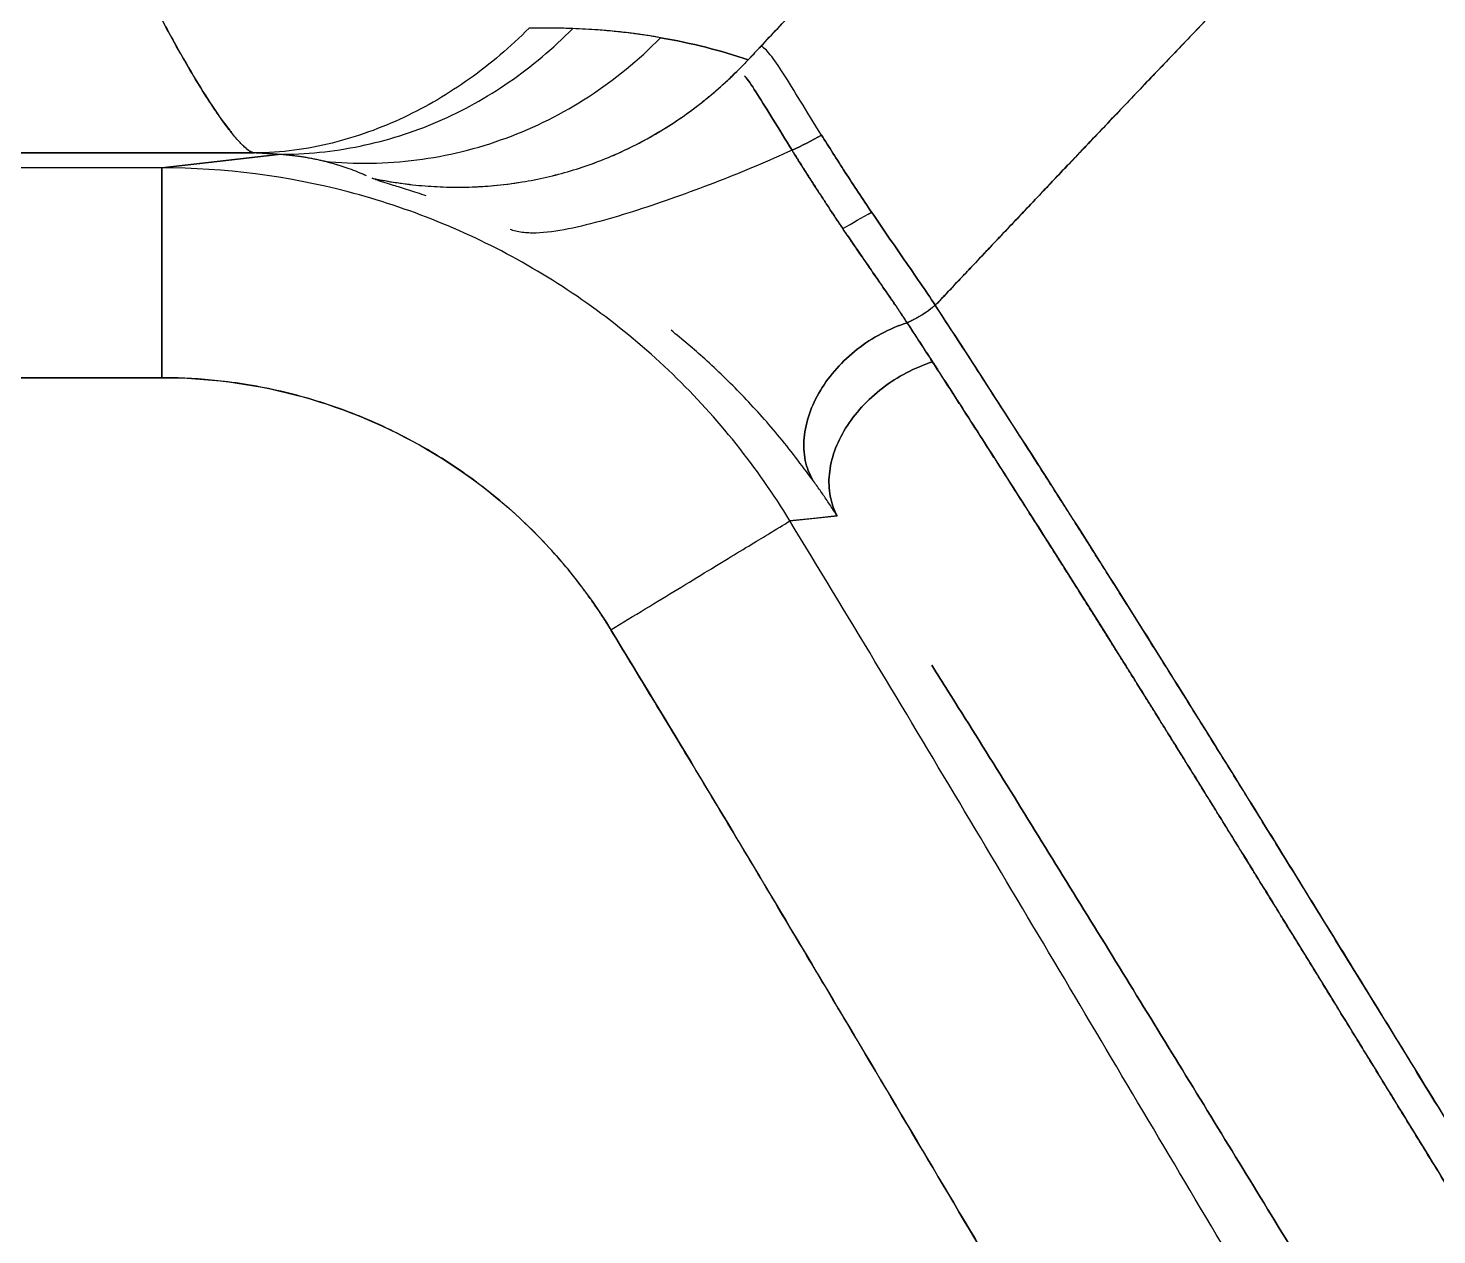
# Model space of a CAD drawing. Extents: x 956 to 1028, y 499 to 635.
# Drawn here: x 987.32 to 994.04, y 531.48 to 537.23 of the extents above; entities that cross this region are included whole.
import ezdxf

# ---------------------------------------------------------------- set-up
doc = ezdxf.new("R2010")
doc.units = 0
doc.header["$MEASUREMENT"] = 0
doc.layers.add('1', color=4, linetype='Continuous')

# ---------------------------------------------------------------- blocks, each defined once
blk = doc.blocks.new('2026 SX')
at = {"layer": '1', "color": 3}
for p, q in [((34.8589, 24.8507), (34.9193, 24.9151)), ((32.5065, 24.4067), (7.7663, 24.4067)), ((7.7663, 24.4067), (32.5065, 24.4067)), ((32.6197, 24.3998), (32.0649, 24.3353)), ((32.0649, 24.3353), (5.8275, 24.3353)), ((32.0649, 24.3353), (5.8275, 24.3353)), ((32.0649, 23.3353), (5.6537, 23.3353)), ((5.6537, 23.3353), (32.0649, 23.3353)), ((35.0575, 22.6527), (35.2822, 22.6767))]:
    blk.add_line(p, q, dxfattribs=at)
at = {"layer": '1', "color": 3, "flags": 128}
for points in [[(32.0649, 24.3353), (32.3424, 24.3675), (32.6197, 24.3998)], [(35.2822, 22.6767), (35.1699, 22.6647), (35.0575, 22.6527)]]:
    blk.add_lwpolyline(points, dxfattribs=at)
at = {"layer": '1', "color": 3}
for points, knots in [([(34.9193, 24.9151), (34.9459, 24.9434), (34.9991, 25.0001), (35.079, 25.0852), (35.1589, 25.1702), (35.2389, 25.2552), (35.3189, 25.3402), (35.399, 25.4251), (35.4792, 25.5101), (35.5593, 25.595), (35.6396, 25.6799), (35.7199, 25.7648), (35.8002, 25.8496), (35.8806, 25.9345), (35.961, 26.0193), (36.0415, 26.104), (36.122, 26.1888), (36.2026, 26.2736), (36.2832, 26.3583), (36.3639, 26.443), (36.4447, 26.5276), (36.5254, 26.6123), (36.6063, 26.6969), (36.6871, 26.7815), (36.7681, 26.8661), (36.8491, 26.9507), (36.9301, 27.0352), (37.0112, 27.1198), (37.0923, 27.2043), (37.1735, 27.2887), (37.2547, 27.3732), (37.336, 27.4576), (37.4173, 27.542), (37.4987, 27.6264), (37.5801, 27.7108), (37.6616, 27.7951), (37.954, 28.0975), (38.4588, 28.6174), (39.1791, 29.3536), (39.9025, 30.0873), (40.6298, 30.8194), (41.3608, 31.5495), (42.0951, 32.2775), (42.832, 33.0024), (43.3827, 33.54), (43.7459, 33.8929), (43.921, 34.0627), (44.0962, 34.2323), (44.2714, 34.4017), (44.4468, 34.5708), (44.6223, 34.7398), (44.7979, 34.9086), (44.9736, 35.0771), (45.1494, 35.2455), (45.3253, 35.4136), (45.5013, 35.5815), (45.6775, 35.7492), (45.8537, 35.9168), (46.03, 36.0841), (46.2064, 36.2512), (46.3829, 36.4181), (46.5006, 36.5291), (46.5595, 36.5846)], [0, 0, 0, 0, 0.0071986, 0.0143934, 0.0215847, 0.0287723, 0.0359565, 0.0431372, 0.0503145, 0.0574886, 0.0646594, 0.071827, 0.0789916, 0.0861531, 0.0933116, 0.1004672, 0.10762, 0.11477, 0.1219172, 0.1290619, 0.136204, 0.1433435, 0.1504807, 0.1576154, 0.1647479, 0.1718781, 0.1790061, 0.1861321, 0.193256, 0.2003779, 0.207498, 0.2146162, 0.2217326, 0.2288473, 0.2359604, 0.243072, 0.250182, 0.3124552, 0.3746061, 0.436681, 0.4987263, 0.5609611, 0.6232023, 0.6854967, 0.7478913, 0.7626517, 0.7774178, 0.7921901, 0.8069692, 0.8217559, 0.8365507, 0.8513541, 0.8661669, 0.8809895, 0.8958227, 0.910667, 0.9255231, 0.9403914, 0.9552727, 0.9701675, 0.9850764, 1, 1, 1, 1]), ([(35.7497, 23.6803), (35.7733, 23.7054), (35.8176, 23.7525), (35.8799, 23.8185), (35.9507, 23.8935), (36.0311, 23.9786), (36.1551, 24.1095), (36.3107, 24.274), (36.5618, 24.5387), (36.8782, 24.8712), (37.6382, 25.6673), (38.5353, 26.5982), (39.5723, 27.6624), (40.3554, 28.4601), (41.1434, 29.2568), (42.1991, 30.3163), (43.5248, 31.6321), (44.7223, 32.8032), (45.5195, 33.5756), (45.9186, 33.9609), (46.3172, 34.3442), (46.6412, 34.6547), (46.8907, 34.8931), (47.0657, 35.06), (47.2397, 35.2257), (47.3553, 35.3356), (47.413, 35.3905)], [0, 0, 0, 0, 0.006373, 0.011974, 0.016803, 0.025447, 0.033607, 0.050104, 0.067214, 0.100783, 0.134427, 0.268837, 0.335948, 0.403307, 0.470544, 0.537789, 0.672463, 0.806625, 0.840273, 0.873901, 0.907495, 0.941064, 0.955901, 0.970671, 0.985371, 1, 1, 1, 1]), ([(32.5065, 24.4067), (32.5055, 24.4068), (32.5034, 24.407), (32.5001, 24.4077), (32.4967, 24.4088), (32.4931, 24.4102), (32.4894, 24.412), (32.4855, 24.4141), (32.4784, 24.4186), (32.4674, 24.4269), (32.4458, 24.4467), (32.4137, 24.4817), (32.3677, 24.5405), (32.3133, 24.6178), (32.2518, 24.7133), (32.1823, 24.8294), (32.1091, 24.9601), (32.0293, 25.1109), (31.9626, 25.2442), (31.9056, 25.3624), (31.8642, 25.4505), (31.8215, 25.5439), (31.7651, 25.6702), (31.6985, 25.8251), (31.6387, 25.9709), (31.6002, 26.0677), (31.5778, 26.1247), (31.556, 26.1812), (31.5348, 26.2369), (31.5142, 26.2918), (31.4941, 26.346), (31.481, 26.3818), (31.4745, 26.3996)], [0, 0, 0, 0, 0.008154, 0.016314, 0.024479, 0.032649, 0.040825, 0.049007, 0.057195, 0.084837, 0.111761, 0.167529, 0.224983, 0.284146, 0.3474, 0.410052, 0.478042, 0.540351, 0.611863, 0.642067, 0.678637, 0.711805, 0.744974, 0.814619, 0.872898, 0.892001, 0.910788, 0.929261, 0.947419, 0.965261, 0.982788, 1, 1, 1, 1]), ([(31.4745, 26.3996), (31.5072, 26.3113), (31.5732, 26.1332), (31.6797, 25.8689), (31.7915, 25.6082), (31.9069, 25.3571), (32.0214, 25.125), (32.1299, 24.9209), (32.2284, 24.7503), (32.3122, 24.619), (32.3682, 24.5387), (32.3921, 24.5104), (32.397, 24.5046)], [0, 0, 0, 0, 0.105342, 0.212671, 0.324045, 0.43851, 0.55386, 0.667505, 0.776928, 0.880008, 0.97542, 1, 1, 1, 1]), ([(33.8153, 25.0012), (33.7705, 24.9564), (33.7244, 24.9139), (33.6297, 24.8333), (33.581, 24.7953), (33.4313, 24.6885), (33.3266, 24.6269), (33.1629, 24.5499), (33.1072, 24.5268), (32.9935, 24.4861), (32.9356, 24.4684), (32.8175, 24.4391), (32.7572, 24.4275), (32.634, 24.4113), (32.5711, 24.4067), (32.5065, 24.4067)], [0, 0, 0, 0, 0.125, 0.125, 0.25, 0.25, 0.5, 0.5, 0.625, 0.625, 0.75, 0.75, 0.875, 0.875, 1, 1, 1, 1]), ([(33.8153, 25.0012), (33.7705, 24.9564), (33.7244, 24.9139), (33.6297, 24.8333), (33.581, 24.7953), (33.4313, 24.6885), (33.3266, 24.6269), (33.1629, 24.5499), (33.1072, 24.5268), (32.9935, 24.4861), (32.9356, 24.4684), (32.8175, 24.4391), (32.7572, 24.4275), (32.634, 24.4113), (32.5711, 24.4067), (32.5065, 24.4067)], [0, 0, 0, 0, 0.125, 0.125, 0.25, 0.25, 0.5, 0.5, 0.625, 0.625, 0.75, 0.75, 0.875, 0.875, 1, 1, 1, 1]), ([(32.6197, 24.3997), (32.7518, 24.3998), (32.8827, 24.4131), (33.1374, 24.4656), (33.2613, 24.5048), (33.4987, 24.6072), (33.6124, 24.6705), (33.8273, 24.819), (33.9286, 24.9041), (34.0228, 24.9991)], [0, 0, 0, 0, 0.25, 0.25, 0.5, 0.5, 0.75, 0.75, 1, 1, 1, 1]), ([(32.6197, 24.3997), (32.7518, 24.3998), (32.8827, 24.4131), (33.1374, 24.4656), (33.2613, 24.5048), (33.4987, 24.6072), (33.6124, 24.6705), (33.8273, 24.819), (33.9286, 24.9041), (34.0228, 24.9991)], [0, 0, 0, 0, 0.25, 0.25, 0.5, 0.5, 0.75, 0.75, 1, 1, 1, 1]), ([(34.0228, 24.9991), (34.0127, 24.9995), (33.9857, 25.0004), (33.9351, 25.0014), (33.8762, 25.0018), (33.8337, 25.0014), (33.8153, 25.0012)], [0, 0, 0, 0, 0.149753, 0.3995541, 0.7393693, 1, 1, 1, 1]), ([(34.0228, 24.9991), (34.0116, 24.9995), (33.9892, 25.0003), (33.9552, 25.0011), (33.9209, 25.0015), (33.8861, 25.0017), (33.8509, 25.0016), (33.8272, 25.0013), (33.8153, 25.0012)], [0, 0, 0, 0, 0.165311, 0.331164, 0.497558, 0.664494, 0.831975, 1, 1, 1, 1]), ([(34.4407, 24.9558), (34.3752, 24.9673), (34.3078, 24.9768), (34.1686, 24.9914), (34.0968, 24.9964), (34.0228, 24.9991)], [0, 0, 0, 0, 0.5, 0.5, 1, 1, 1, 1]), ([(34.4407, 24.9558), (34.431, 24.9575), (34.4116, 24.9608), (34.3824, 24.9655), (34.3534, 24.9698), (34.3244, 24.9739), (34.2803, 24.9796), (34.2204, 24.9863), (34.1497, 24.9923), (34.0838, 24.9966), (34.0432, 24.9983), (34.0228, 24.9991)], [0, 0, 0, 0, 0.0741047, 0.1473399, 0.2197059, 0.2912029, 0.3618313, 0.5434376, 0.7238801, 0.8615216, 1, 1, 1, 1]), ([(36.9735, 24.971), (36.9459, 24.942), (36.8906, 24.8841), (36.808, 24.7973), (36.7255, 24.7107), (36.6432, 24.6241), (36.561, 24.5377), (36.4791, 24.4515), (36.3973, 24.3653), (36.3157, 24.2792), (36.2343, 24.1933), (36.1531, 24.1075), (36.0721, 24.0218), (35.9912, 23.9363), (35.9105, 23.8508), (35.83, 23.7655), (35.7765, 23.7087), (35.7497, 23.6803)], [0, 0, 0, 0, 0.0671968, 0.1343137, 0.2013517, 0.2683118, 0.3351951, 0.4020025, 0.4687351, 0.5353939, 0.6019798, 0.6684939, 0.7349371, 0.8013104, 0.8676136, 0.9338444, 1, 1, 1, 1]), ([(32.8394, 24.3666), (32.9864, 24.352), (33.1342, 24.3544), (33.4248, 24.3918), (33.5677, 24.4269), (33.8425, 24.5281), (33.9744, 24.5941), (34.2215, 24.7545), (34.3367, 24.8489), (34.4407, 24.9558)], [0, 0, 0, 0, 0.25, 0.25, 0.5, 0.5, 0.75, 0.75, 1, 1, 1, 1]), ([(32.8394, 24.3666), (32.9864, 24.352), (33.1342, 24.3544), (33.4248, 24.3918), (33.5677, 24.4269), (33.8425, 24.5281), (33.9744, 24.5941), (34.2215, 24.7545), (34.3367, 24.8489), (34.4407, 24.9558)], [0, 0, 0, 0, 0.25, 0.25, 0.5, 0.5, 0.75, 0.75, 1, 1, 1, 1]), ([(35.2076, 24.492), (35.1716, 24.5497), (35.1384, 24.6038), (35.078, 24.702), (35.0508, 24.7461), (35.0027, 24.8211), (34.9817, 24.852), (34.9459, 24.897), (34.9311, 24.9111), (34.9193, 24.9151)], [0, 0, 0, 0, 0.25, 0.25, 0.5, 0.5, 0.75, 0.75, 1, 1, 1, 1]), ([(35.2076, 24.492), (35.1716, 24.5497), (35.1384, 24.6038), (35.078, 24.702), (35.0508, 24.7461), (35.0027, 24.8211), (34.9817, 24.852), (34.9459, 24.897), (34.9311, 24.9111), (34.9193, 24.9151)], [0, 0, 0, 0, 0.25, 0.25, 0.5, 0.5, 0.75, 0.75, 1, 1, 1, 1]), ([(33.0665, 24.2863), (33.0747, 24.2846), (33.0922, 24.281), (33.1202, 24.2756), (33.1515, 24.2701), (33.1933, 24.2635), (33.2446, 24.2566), (33.3232, 24.2485), (33.4231, 24.2428), (33.5368, 24.2433), (33.6573, 24.2508), (33.815, 24.2707), (34.0142, 24.3165), (34.212, 24.3897), (34.3524, 24.4594), (34.4552, 24.5188), (34.5422, 24.5753), (34.6197, 24.6326), (34.6804, 24.6817), (34.7234, 24.7186), (34.7622, 24.7539), (34.791, 24.7814), (34.807, 24.7973), (34.8136, 24.8039)], [0, 0, 0, 0, 0.0130925, 0.0278868, 0.0443779, 0.0625616, 0.0937426, 0.124867, 0.1850715, 0.2490258, 0.3012236, 0.3730086, 0.497272, 0.6222324, 0.7078466, 0.7479046, 0.8125747, 0.8739182, 0.9020266, 0.9369579, 0.9642084, 0.9852214, 1, 1, 1, 1]), ([(33.0665, 24.2863), (33.1451, 24.2696), (33.2247, 24.2577), (33.3844, 24.2437), (33.4645, 24.2416), (33.6239, 24.2474), (33.7031, 24.2553), (33.8594, 24.2808), (33.9365, 24.2985), (34.0874, 24.3435), (34.1613, 24.3707), (34.3048, 24.4343), (34.3745, 24.4707), (34.5091, 24.552), (34.5739, 24.5969), (34.698, 24.6946), (34.7573, 24.7475), (34.8137, 24.8039)], [0, 0, 0, 0, 0.125, 0.125, 0.25, 0.25, 0.375, 0.375, 0.5, 0.5, 0.625, 0.625, 0.75, 0.75, 0.875, 0.875, 1, 1, 1, 1]), ([(35.0674, 24.4197), (35.0356, 24.4713), (34.972, 24.5743), (34.9013, 24.6885), (34.857, 24.7565), (34.843, 24.7713), (34.8403, 24.7742)], [0, 0, 0, 0, 0.308028, 0.616105, 0.92419, 1, 1, 1, 1]), ([(34.8403, 24.7742), (34.843, 24.7713), (34.857, 24.7565), (34.9013, 24.6885), (34.972, 24.5743), (35.0356, 24.4713), (35.0674, 24.4197)], [0, 0, 0, 0, 0.07581, 0.383895, 0.691972, 1, 1, 1, 1]), ([(32.4622, 24.4333), (32.4669, 24.4288), (32.4857, 24.4105), (32.4975, 24.4083), (32.5065, 24.4067)], [0, 0, 0, 0, 0.248279, 1, 1, 1, 1]), ([(35.4467, 24.1239), (35.4032, 24.1882), (35.3609, 24.2521), (35.2807, 24.3758), (35.2428, 24.4356), (35.2076, 24.492)], [0, 0, 0, 0, 0.5, 0.5, 1, 1, 1, 1]), ([(35.2076, 24.492), (35.2428, 24.4356), (35.2807, 24.3758), (35.3609, 24.2521), (35.4032, 24.1882), (35.4467, 24.1239)], [0, 0, 0, 0, 0.5, 0.5, 1, 1, 1, 1]), ([(32.6197, 24.3998), (32.6136, 24.4002), (32.6013, 24.4009), (32.5826, 24.4021), (32.5638, 24.4033), (32.5449, 24.4044), (32.5259, 24.4056), (32.5129, 24.4063), (32.5065, 24.4067)], [0, 0, 0, 0, 0.171749, 0.341464, 0.509145, 0.674795, 0.838413, 1, 1, 1, 1]), ([(32.6197, 24.3997), (32.6019, 24.4008), (32.5836, 24.4021), (32.5459, 24.4044), (32.5265, 24.4055), (32.5065, 24.4067)], [0, 0, 0, 0, 0.5, 0.5, 1, 1, 1, 1]), ([(32.8394, 24.3666), (32.8327, 24.3681), (32.8195, 24.3713), (32.7994, 24.3756), (32.7794, 24.3796), (32.7594, 24.3833), (32.7393, 24.3866), (32.7194, 24.3896), (32.6994, 24.3922), (32.6795, 24.3946), (32.6596, 24.3966), (32.6397, 24.3984), (32.6263, 24.3993), (32.6197, 24.3998)], [0, 0, 0, 0, 0.0979549, 0.1945028, 0.289643, 0.3833748, 0.4756975, 0.5666102, 0.6561123, 0.744203, 0.8308817, 0.9161476, 1, 1, 1, 1]), ([(33.04, 24.2973), (33.0131, 24.3091), (32.9507, 24.3367), (32.8798, 24.3557), (32.8394, 24.3666)], [0, 0, 0, 0, 0.430403, 1, 1, 1, 1]), ([(33.0399, 24.2973), (33.0131, 24.3091), (32.9507, 24.3367), (32.8798, 24.3557), (32.8394, 24.3666)], [0, 0, 0, 0, 0.43035, 1, 1, 1, 1]), ([(35.0674, 24.4197), (35.0116, 24.3942), (34.9541, 24.3689), (34.8371, 24.3195), (34.7776, 24.2953), (34.6574, 24.2484), (34.5967, 24.2257), (34.475, 24.1819), (34.414, 24.1609), (34.2928, 24.1213), (34.2325, 24.1028), (34.1146, 24.0698), (34.057, 24.0553), (33.9472, 24.0336), (33.8951, 24.0263), (33.8242, 24.0242), (33.8019, 24.0251), (33.7603, 24.0305), (33.7412, 24.0352), (33.724, 24.0422)], [0, 0, 0, 0, 0.125, 0.125, 0.25, 0.25, 0.375, 0.375, 0.5, 0.5, 0.625, 0.625, 0.75, 0.75, 0.875, 0.875, 0.9375, 0.9375, 1, 1, 1, 1]), ([(35.0674, 24.4197), (35.0116, 24.3942), (34.9541, 24.3689), (34.8371, 24.3195), (34.7776, 24.2953), (34.6574, 24.2484), (34.5967, 24.2257), (34.475, 24.1819), (34.414, 24.1609), (34.2928, 24.1213), (34.2325, 24.1028), (34.1146, 24.0698), (34.057, 24.0553), (33.9472, 24.0336), (33.8951, 24.0263), (33.8242, 24.0242), (33.8019, 24.0251), (33.7603, 24.0305), (33.7412, 24.0352), (33.724, 24.0422)], [0, 0, 0, 0, 0.125, 0.125, 0.25, 0.25, 0.375, 0.375, 0.5, 0.5, 0.625, 0.625, 0.75, 0.75, 0.875, 0.875, 0.9375, 0.9375, 1, 1, 1, 1]), ([(35.3093, 24.046), (35.3061, 24.0507), (35.2995, 24.0605), (35.2893, 24.0757), (35.2786, 24.0916), (35.2674, 24.1084), (35.2557, 24.1261), (35.237, 24.1544), (35.2118, 24.1928), (35.1839, 24.2357), (35.16, 24.2731), (35.1397, 24.3047), (35.1204, 24.3352), (35.1019, 24.3646), (35.0842, 24.3927), (35.0729, 24.4108), (35.0674, 24.4197)], [0, 0, 0, 0, 0.036142, 0.074491, 0.115047, 0.157816, 0.202803, 0.250017, 0.374896, 0.499994, 0.587439, 0.673235, 0.757394, 0.839916, 0.92079, 1, 1, 1, 1]), ([(35.0674, 24.4197), (35.0701, 24.4154), (35.0761, 24.406), (35.0858, 24.3905), (35.0997, 24.368), (35.1136, 24.3458), (35.1338, 24.3139), (35.1581, 24.2759), (35.1943, 24.2197), (35.2289, 24.1667), (35.2579, 24.1227), (35.2774, 24.0935), (35.2936, 24.0692), (35.3042, 24.0535), (35.3093, 24.046)], [0, 0, 0, 0, 0.038781, 0.084092, 0.135891, 0.232808, 0.271701, 0.4022, 0.54342, 0.719404, 0.815108, 0.880738, 0.942363, 1, 1, 1, 1]), ([(32.0649, 23.3353), (32.0649, 23.4691), (32.0649, 23.6), (32.0649, 23.8398), (32.0649, 23.9488), (32.0649, 24.1314), (32.0649, 24.2051), (32.0649, 24.3066), (32.0649, 24.3344), (32.0649, 24.3353)], [0, 0, 0, 0, 0.25, 0.25, 0.5, 0.5, 0.75, 0.75, 1, 1, 1, 1]), ([(35.0575, 22.6527), (34.9798, 22.7805), (34.894, 22.9033), (34.7073, 23.1368), (34.6064, 23.2476), (34.2839, 23.5593), (34.0421, 23.7393), (33.5208, 24.0324), (33.2414, 24.1453), (32.6629, 24.2968), (32.3639, 24.3353), (32.0649, 24.3353)], [0, 0, 0, 0, 0.125, 0.125, 0.25, 0.25, 0.5, 0.5, 0.75, 0.75, 1, 1, 1, 1]), ([(32.0649, 24.3353), (32.0649, 24.3344), (32.0649, 24.3066), (32.0649, 24.2051), (32.0649, 24.1314), (32.0649, 23.9488), (32.0649, 23.8398), (32.0649, 23.6), (32.0649, 23.4691), (32.0649, 23.3353)], [0, 0, 0, 0, 0.25, 0.25, 0.5, 0.5, 0.75, 0.75, 1, 1, 1, 1]), ([(35.0575, 22.6527), (34.9798, 22.7805), (34.894, 22.9033), (34.7073, 23.1368), (34.6064, 23.2476), (34.2839, 23.5593), (34.0421, 23.7393), (33.5208, 24.0324), (33.2414, 24.1453), (32.6629, 24.2968), (32.3639, 24.3353), (32.0649, 24.3353)], [0, 0, 0, 0, 0.125, 0.125, 0.25, 0.25, 0.5, 0.5, 0.75, 0.75, 1, 1, 1, 1]), ([(33.3252, 24.2017), (33.2959, 24.2114), (33.2335, 24.2321), (33.1646, 24.2531), (33.1136, 24.2688), (33.082, 24.2795), (33.0718, 24.284), (33.0665, 24.2863)], [0, 0, 0, 0, 0.169522, 0.360719, 0.560313, 0.772609, 1, 1, 1, 1]), ([(33.3252, 24.2017), (33.2959, 24.2114), (33.2335, 24.2321), (33.1646, 24.2531), (33.1136, 24.2688), (33.082, 24.2795), (33.0718, 24.284), (33.0665, 24.2863)], [0, 0, 0, 0, 0.169523, 0.3607216, 0.5603153, 0.7726076, 1, 1, 1, 1]), ([(35.7497, 23.6803), (35.727, 23.7152), (35.7029, 23.7509), (35.6534, 23.8234), (35.6279, 23.8603), (35.5505, 23.9721), (35.4978, 24.0483), (35.4467, 24.1239)], [0, 0, 0, 0, 0.25, 0.25, 0.5, 0.5, 1, 1, 1, 1]), ([(35.4467, 24.1239), (35.4978, 24.0483), (35.5505, 23.9721), (35.6279, 23.8603), (35.6534, 23.8234), (35.7029, 23.7509), (35.7269, 23.7153), (35.7497, 23.6803)], [0, 0, 0, 0, 0.5, 0.5, 0.75, 0.75, 1, 1, 1, 1]), ([(35.6159, 23.5969), (35.6121, 23.6028), (35.6046, 23.6141), (35.5938, 23.6304), (35.5839, 23.6453), (35.5748, 23.6587), (35.5667, 23.6707), (35.5595, 23.6813), (35.5533, 23.6904), (35.548, 23.6981), (35.5318, 23.7219), (35.505, 23.7608), (35.4731, 23.8069), (35.4484, 23.8426), (35.4296, 23.8698), (35.4105, 23.8976), (35.3909, 23.9261), (35.3709, 23.9552), (35.3506, 23.9849), (35.33, 24.0152), (35.3162, 24.0357), (35.3093, 24.046)], [0, 0, 0, 0, 0.0414517, 0.0794158, 0.1139271, 0.1450168, 0.1727133, 0.1970413, 0.2180224, 0.235675, 0.2500144, 0.380902, 0.4999947, 0.5584372, 0.6180362, 0.6787849, 0.7406824, 0.8037351, 0.8679565, 0.9333682, 1, 1, 1, 1]), ([(35.3093, 24.046), (35.3119, 24.042), (35.3172, 24.0342), (35.3249, 24.0228), (35.3471, 23.9901), (35.3831, 23.9373), (35.4319, 23.8664), (35.4753, 23.8037), (35.5142, 23.7477), (35.5433, 23.7052), (35.566, 23.6715), (35.5831, 23.6458), (35.5997, 23.6209), (35.6108, 23.6046), (35.6159, 23.5969)], [0, 0, 0, 0, 0.025701, 0.050365, 0.073991, 0.237246, 0.391583, 0.537004, 0.652795, 0.768506, 0.826343, 0.884205, 0.946059, 1, 1, 1, 1]), ([(35.7497, 23.6803), (35.7473, 23.6783), (35.7424, 23.6742), (35.7345, 23.668), (35.726, 23.6615), (35.7169, 23.6548), (35.7072, 23.648), (35.6967, 23.6409), (35.6839, 23.6328), (35.6688, 23.6237), (35.6514, 23.6141), (35.6338, 23.6051), (35.6219, 23.5997), (35.616, 23.5969)], [0, 0, 0, 0, 0.060786, 0.125039, 0.192779, 0.264043, 0.338895, 0.417422, 0.499739, 0.623045, 0.74726, 0.872782, 1, 1, 1, 1]), ([(39.3942, 17.8467), (39.3764, 17.8748), (39.3382, 17.9353), (39.2772, 18.0324), (39.2083, 18.1422), (39.1316, 18.2647), (39.0473, 18.3998), (38.9553, 18.5475), (38.8165, 18.771), (38.6506, 19.0393), (38.4413, 19.3787), (38.2305, 19.7215), (38.0017, 20.0939), (37.7739, 20.4645), (37.5711, 20.7938), (37.3947, 21.0796), (37.2459, 21.3201), (37.102, 21.5518), (36.963, 21.775), (36.8289, 21.9895), (36.6997, 22.1955), (36.5752, 22.393), (36.4556, 22.5821), (36.3407, 22.7629), (36.2306, 22.9355), (36.1253, 23.1), (36.0247, 23.2563), (35.9288, 23.4047), (35.8377, 23.5453), (35.7785, 23.6361), (35.7497, 23.6803)], [0, 0, 0, 0, 0.014033, 0.030171, 0.048415, 0.068764, 0.091218, 0.115778, 0.142443, 0.202763, 0.249775, 0.312289, 0.374802, 0.437316, 0.499829, 0.542298, 0.583463, 0.623326, 0.661884, 0.699139, 0.735091, 0.76974, 0.803084, 0.835126, 0.865863, 0.895298, 0.923429, 0.950256, 0.97578, 1, 1, 1, 1]), ([(35.7497, 23.6803), (35.9198, 23.4179), (36.2599, 22.893), (36.7726, 22.0811), (37.2873, 21.2545), (37.8051, 20.4141), (38.3274, 19.5637), (38.8549, 18.7065), (39.2144, 18.1333), (39.3942, 17.8467)], [0, 0, 0, 0, 0.142855, 0.285712, 0.428568, 0.571425, 0.714283, 0.857141, 1, 1, 1, 1]), ([(35.1672, 22.8464), (35.1123, 22.9196), (35.0072, 23.0597), (34.8328, 23.2519), (34.6634, 23.4185), (34.5452, 23.5167), (34.4909, 23.5617)], [0, 0, 0, 0, 0.28409, 0.544216, 0.790832, 1, 1, 1, 1]), ([(35.1672, 22.8464), (35.1123, 22.9196), (35.0072, 23.0597), (34.8328, 23.2519), (34.6634, 23.4185), (34.5452, 23.5167), (34.4909, 23.5617)], [0, 0, 0, 0, 0.28409, 0.544216, 0.790832, 1, 1, 1, 1]), ([(35.1672, 22.8464), (35.1498, 22.875), (35.1376, 22.907), (35.1237, 22.9753), (35.122, 23.0117), (35.1286, 23.0862), (35.137, 23.1244), (35.1631, 23.2004), (35.1808, 23.2382), (35.2246, 23.3112), (35.2507, 23.3464), (35.3097, 23.4124), (35.3427, 23.4432), (35.414, 23.4988), (35.4522, 23.5236), (35.5321, 23.5659), (35.5738, 23.5835), (35.616, 23.5969)], [0, 0, 0, 0, 0.125, 0.125, 0.25, 0.25, 0.375, 0.375, 0.5, 0.5, 0.625, 0.625, 0.75, 0.75, 0.875, 0.875, 1, 1, 1, 1]), ([(35.6159, 23.5969), (35.5737, 23.5835), (35.5321, 23.5659), (35.4522, 23.5236), (35.414, 23.4988), (35.3427, 23.4432), (35.3097, 23.4124), (35.2507, 23.3464), (35.2246, 23.3112), (35.1808, 23.2382), (35.1631, 23.2004), (35.137, 23.1244), (35.1286, 23.0862), (35.122, 23.0117), (35.1237, 22.9753), (35.1376, 22.907), (35.1498, 22.875), (35.1672, 22.8464)], [0, 0, 0, 0, 0.125, 0.125, 0.25, 0.25, 0.375, 0.375, 0.5, 0.5, 0.625, 0.625, 0.75, 0.75, 0.875, 0.875, 1, 1, 1, 1]), ([(35.616, 23.5969), (35.6297, 23.5758), (35.6568, 23.5341), (35.697, 23.4721), (35.7235, 23.4312), (35.7366, 23.4109)], [0, 0, 0, 0, 0.3413604, 0.6746932, 1, 1, 1, 1]), ([(35.7366, 23.4109), (35.6944, 23.3974), (35.6528, 23.3799), (35.5727, 23.3378), (35.5344, 23.3133), (35.4629, 23.2586), (35.4298, 23.2284), (35.3707, 23.1639), (35.3446, 23.1296), (35.3009, 23.0589), (35.2832, 23.0223), (35.2571, 22.949), (35.2487, 22.9121), (35.2417, 22.84), (35.2431, 22.8048), (35.2555, 22.7377), (35.2666, 22.7059), (35.2822, 22.6767)], [0, 0, 0, 0, 0.125, 0.125, 0.25, 0.25, 0.375, 0.375, 0.5, 0.5, 0.625, 0.625, 0.75, 0.75, 0.875, 0.875, 1, 1, 1, 1]), ([(35.2822, 22.6767), (35.2666, 22.7059), (35.2555, 22.7377), (35.2431, 22.8048), (35.2417, 22.84), (35.2487, 22.9121), (35.2571, 22.949), (35.2832, 23.0223), (35.3009, 23.0589), (35.3446, 23.1296), (35.3707, 23.1639), (35.4298, 23.2284), (35.4629, 23.2586), (35.5344, 23.3133), (35.5727, 23.3378), (35.6528, 23.3799), (35.6944, 23.3974), (35.7366, 23.4109)], [0, 0, 0, 0, 0.125, 0.125, 0.25, 0.25, 0.375, 0.375, 0.5, 0.5, 0.625, 0.625, 0.75, 0.75, 0.875, 0.875, 1, 1, 1, 1]), ([(39.2153, 17.8287), (39.1971, 17.8576), (39.1606, 17.9155), (39.1061, 18.0022), (39.0519, 18.0886), (38.9979, 18.1747), (38.9443, 18.2605), (38.8909, 18.3461), (38.8377, 18.4314), (38.7849, 18.5164), (38.7323, 18.6011), (38.6799, 18.6855), (38.6278, 18.7696), (38.576, 18.8534), (38.5244, 18.9369), (38.473, 19.0201), (38.4219, 19.1029), (38.3711, 19.1855), (38.3204, 19.2677), (38.27, 19.3496), (38.2198, 19.4311), (38.1699, 19.5123), (38.1202, 19.5932), (38.0707, 19.6737), (38.0214, 19.7539), (37.9724, 19.8338), (37.9236, 19.9133), (37.875, 19.9924), (37.8266, 20.0712), (37.7784, 20.1497), (37.7304, 20.2278), (37.6827, 20.3055), (37.6351, 20.3829), (37.5878, 20.4599), (37.5406, 20.5365), (37.4937, 20.6128), (37.447, 20.6887), (37.4005, 20.7642), (37.3542, 20.8394), (37.308, 20.9141), (37.2621, 20.9886), (37.2164, 21.0626), (37.1709, 21.1362), (37.1256, 21.2095), (37.0804, 21.2824), (37.0355, 21.3549), (36.9908, 21.4271), (36.9462, 21.4988), (36.9019, 21.5702), (36.8577, 21.6412), (36.8137, 21.7118), (36.77, 21.782), (36.7264, 21.8518), (36.683, 21.9213), (36.6398, 21.9903), (36.5968, 22.059), (36.554, 22.1272), (36.5113, 22.1951), (36.4689, 22.2626), (36.4266, 22.3297), (36.3845, 22.3965), (36.3427, 22.4628), (36.301, 22.5287), (36.2594, 22.5943), (36.2181, 22.6594), (36.177, 22.7242), (36.136, 22.7886), (36.0953, 22.8525), (36.0547, 22.9161), (36.0143, 22.9793), (35.9741, 23.0422), (35.934, 23.1046), (35.8942, 23.1666), (35.8545, 23.2283), (35.8151, 23.2895), (35.7758, 23.3504), (35.7497, 23.3908), (35.7366, 23.4109)], [0, 0, 0, 0, 0.015135, 0.030223, 0.045264, 0.060258, 0.075205, 0.090105, 0.104958, 0.119763, 0.134521, 0.149231, 0.163893, 0.178507, 0.193074, 0.207592, 0.222062, 0.236485, 0.250858, 0.265184, 0.279461, 0.293689, 0.307869, 0.322, 0.336083, 0.350117, 0.364101, 0.378037, 0.391924, 0.405762, 0.41955, 0.43329, 0.44698, 0.460621, 0.474213, 0.487755, 0.501248, 0.514691, 0.528085, 0.541429, 0.554724, 0.567969, 0.581164, 0.594309, 0.607405, 0.620451, 0.633447, 0.646393, 0.659289, 0.672136, 0.684932, 0.697678, 0.710375, 0.723021, 0.735617, 0.748163, 0.760659, 0.773104, 0.785499, 0.797845, 0.810139, 0.822384, 0.834578, 0.846722, 0.858815, 0.870858, 0.882851, 0.894793, 0.906685, 0.918526, 0.930317, 0.942057, 0.953747, 0.965386, 0.976975, 0.988513, 1, 1, 1, 1]), ([(35.7366, 23.4109), (35.7489, 23.3919), (35.7958, 23.3195), (35.8995, 23.1586), (36.07, 22.8926), (36.3075, 22.519), (36.5593, 22.1193), (36.8033, 21.7289), (37.0175, 21.3842), (37.2336, 21.035), (37.4731, 20.6465), (37.6905, 20.2927), (37.931, 19.9011), (38.1268, 19.5825), (38.3464, 19.2255), (38.5437, 18.9051), (38.7288, 18.6064), (38.8618, 18.3936), (38.9366, 18.2741), (39.0144, 18.15), (39.1058, 18.0041), (39.1808, 17.8842), (39.2155, 17.8287)], [0, 0, 0, 0, 0.010855, 0.041292, 0.091304, 0.160879, 0.249995, 0.311925, 0.374237, 0.436926, 0.499991, 0.582125, 0.624993, 0.707198, 0.749995, 0.812499, 0.874998, 0.906246, 0.92379, 0.937496, 0.971096, 1, 1, 1, 1]), ([(34.2043, 22.1337), (34.1991, 22.1422), (34.1887, 22.1592), (34.1726, 22.1845), (34.1563, 22.2096), (34.1397, 22.2345), (34.1228, 22.2592), (34.1056, 22.2837), (34.0881, 22.308), (34.0703, 22.3321), (34.0522, 22.3559), (34.0339, 22.3796), (33.9877, 22.4376), (33.9104, 22.5274), (33.7967, 22.6432), (33.6761, 22.7511), (33.5494, 22.8506), (33.4167, 22.9417), (33.279, 23.0237), (33.1367, 23.0966), (32.9907, 23.16), (32.8414, 23.2138), (32.6896, 23.258), (32.5355, 23.2925), (32.4108, 23.3122), (32.3168, 23.3229), (32.254, 23.3285), (32.191, 23.3324), (32.128, 23.3349), (32.086, 23.3352), (32.0649, 23.3353)], [0, 0, 0, 0, 0.011688, 0.023368, 0.035043, 0.046715, 0.058384, 0.070053, 0.081724, 0.093397, 0.105075, 0.116759, 0.128452, 0.191849, 0.25527, 0.318152, 0.381068, 0.443673, 0.50626, 0.568458, 0.630653, 0.692346, 0.754058, 0.815521, 0.877012, 0.901625, 0.926214, 0.950796, 0.975386, 1, 1, 1, 1]), ([(32.0649, 23.3353), (32.2786, 23.3353), (32.4923, 23.3079), (32.9058, 23.1998), (33.1056, 23.1191), (33.4783, 22.9099), (33.6512, 22.7813), (33.9587, 22.4845), (34.0933, 22.3163), (34.2043, 22.1337)], [0, 0, 0, 0, 0.25, 0.25, 0.5, 0.5, 0.75, 0.75, 1, 1, 1, 1]), ([(35.2822, 22.6767), (35.2769, 22.6849), (35.2664, 22.7013), (35.2503, 22.7258), (35.2341, 22.7502), (35.2176, 22.7745), (35.201, 22.7986), (35.1842, 22.8226), (35.1729, 22.8385), (35.1672, 22.8464)], [0, 0, 0, 0, 0.14428, 0.288072, 0.431384, 0.574224, 0.716601, 0.858524, 1, 1, 1, 1]), ([(34.2043, 22.1337), (34.3151, 22.2011), (34.4237, 22.2671), (34.6236, 22.3887), (34.7149, 22.4443), (34.8699, 22.5386), (34.9335, 22.5773), (35.0244, 22.6326), (35.0517, 22.6492), (35.0575, 22.6527)], [0, 0, 0, 0, 0.25, 0.25, 0.5, 0.5, 0.75, 0.75, 1, 1, 1, 1]), ([(34.2043, 22.1337), (34.3151, 22.2011), (34.4237, 22.2671), (34.6236, 22.3887), (34.7149, 22.4443), (34.8699, 22.5386), (34.9335, 22.5773), (35.0244, 22.6326), (35.0517, 22.6492), (35.0575, 22.6527)], [0, 0, 0, 0, 0.25, 0.25, 0.5, 0.5, 0.75, 0.75, 1, 1, 1, 1]), ([(38.2772, 17.2841), (38.0029, 17.7279), (37.7329, 18.1742), (37.1965, 19.0691), (36.9302, 19.5178), (36.3979, 20.4151), (36.1319, 20.8639), (35.5973, 21.7598), (35.3286, 22.207), (35.0575, 22.6527)], [0, 0, 0, 0, 0.25, 0.25, 0.5, 0.5, 0.75, 0.75, 1, 1, 1, 1]), ([(38.2772, 17.2841), (38.0029, 17.7279), (37.7329, 18.1742), (37.1965, 19.0691), (36.9302, 19.5178), (36.3979, 20.4151), (36.1319, 20.8639), (35.5973, 21.7598), (35.3286, 22.207), (35.0575, 22.6527)], [0, 0, 0, 0, 0.25, 0.25, 0.5, 0.5, 0.75, 0.75, 1, 1, 1, 1]), ([(37.4276, 16.7592), (37.4012, 16.8019), (37.3478, 16.8884), (37.267, 17.02), (37.1845, 17.1548), (37.1002, 17.293), (36.9766, 17.4964), (36.8099, 17.7722), (36.6072, 18.1096), (36.3991, 18.4576), (36.1277, 18.9133), (35.7897, 19.483), (35.4545, 20.0482), (35.192, 20.4899), (34.9903, 20.8283), (34.7902, 21.1631), (34.5866, 21.502), (34.3926, 21.8237), (34.266, 22.0322), (34.2043, 22.1337)], [0, 0, 0, 0, 0.02404, 0.048675, 0.073906, 0.099731, 0.126151, 0.187813, 0.254041, 0.314557, 0.381884, 0.507981, 0.631596, 0.696492, 0.753942, 0.820151, 0.88323, 0.94318, 1, 1, 1, 1]), ([(34.2043, 22.1337), (34.4758, 21.6875), (34.7447, 21.2398), (35.2799, 20.3428), (35.5462, 19.8936), (36.0791, 18.9952), (36.3457, 18.5461), (36.8827, 17.6502), (37.1531, 17.2034), (37.4276, 16.7592)], [0, 0, 0, 0, 0.25, 0.25, 0.5, 0.5, 0.75, 0.75, 1, 1, 1, 1]), ([(38.5267, 17.4408), (38.3394, 17.7409), (37.9653, 18.3403), (37.4174, 19.2349), (36.8762, 20.1201), (36.341, 20.9898), (35.9602, 21.6055), (35.7585, 21.924), (35.7328, 21.9646)], [0, 0, 0, 0, 0.195084, 0.389702, 0.583956, 0.777931, 0.971693, 1, 1, 1, 1]), ([(35.7328, 21.9646), (35.7585, 21.924), (35.9602, 21.6055), (36.341, 20.9898), (36.8762, 20.1201), (37.4174, 19.2349), (37.9653, 18.3403), (38.3394, 17.7409), (38.5267, 17.4408)], [0, 0, 0, 0, 0.028307, 0.22207, 0.416044, 0.610298, 0.804916, 1, 1, 1, 1])]:
    blk.add_open_spline(points, degree=3, knots=knots, dxfattribs=at)
for points in [[(34.9193, 24.9151), (35.3809, 25.4071), (36.3135, 26.3939), (37.7373, 27.8772), (39.1817, 29.3591), (40.6424, 30.8348), (42.1151, 32.3001), (43.5955, 33.7504), (45.0788, 35.1815), (46.0666, 36.12), (46.5595, 36.5846)], [(36.9735, 24.971), (37.3363, 25.3513), (37.7015, 25.7322), (38.069, 26.1133)], [(34.8589, 24.8507), (34.7279, 24.8943), (34.5891, 24.93), (34.4407, 24.9558)], [(34.4407, 24.9558), (34.5891, 24.93), (34.7279, 24.8943), (34.8589, 24.8507)], [(34.9193, 24.9151), (34.8992, 24.8936), (34.8792, 24.872), (34.859, 24.8507)], [(34.859, 24.8507), (34.8441, 24.8349), (34.829, 24.8192), (34.8137, 24.8039)], [(34.859, 24.8507), (34.8441, 24.8349), (34.829, 24.8192), (34.8137, 24.8039)], [(35.2076, 24.492), (35.1616, 24.4655), (35.1149, 24.4407), (35.0674, 24.4197)], [(35.0674, 24.4197), (35.1149, 24.4407), (35.1616, 24.4655), (35.2076, 24.492)], [(35.3093, 24.046), (35.3554, 24.0725), (35.4011, 24.0985), (35.4467, 24.1239)], [(35.3093, 24.046), (35.3554, 24.0725), (35.4011, 24.0985), (35.4467, 24.1239)], [(35.7497, 23.6803), (35.7102, 23.6471), (35.6631, 23.6179), (35.6159, 23.5969)], [(35.7366, 23.4109), (35.6964, 23.4731), (35.6562, 23.5351), (35.616, 23.5969)]]:
    blk.add_open_spline(points, degree=3, dxfattribs=at)

msp = doc.modelspace()

# ---------------------------------------------------------------- block references
at = {"layer": '1'}
msp.add_blockref('2026 SX', (955.8964, 512.2273), dxfattribs=at)

doc.saveas('drawing.dxf')
